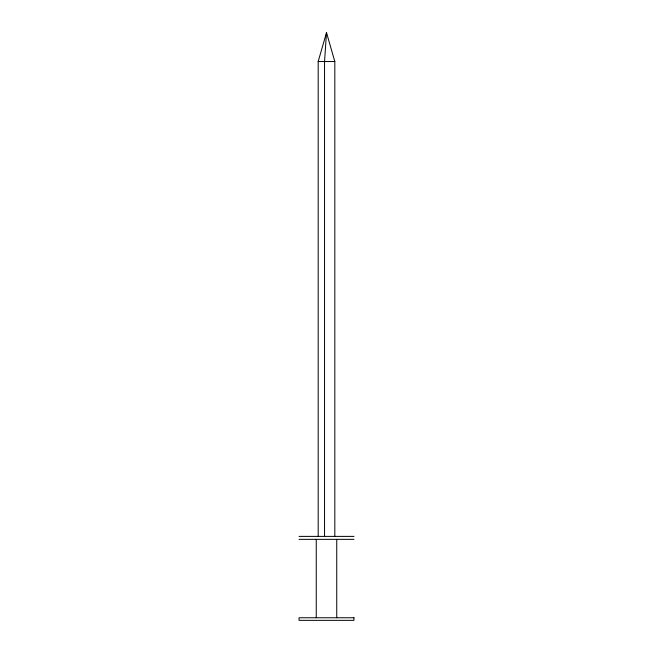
<?xml version="1.0" encoding="UTF-8"?>
<svg xmlns="http://www.w3.org/2000/svg" width="653" height="653" viewBox="0 0 653 653"><rect width="100%" height="100%" fill="white"/><g stroke="black" fill="none" stroke-linecap="round" stroke-linejoin="round"><path stroke-width="0.98" d="M318.182 536.391L318.182 61.537L326.5 32.65L334.818 61.537L334.818 536.391M318.182 61.537L334.818 61.537M299.05 536.391L353.95 536.391M299.05 539.354L353.95 539.354M326.631 34.642L326.5 32.65L324.549 61.537L324.549 536.391M336.744 539.354L336.744 617.754M316.256 539.354L316.256 617.754M353.95 617.754L299.05 617.754L299.05 620.35L353.95 620.35L353.95 617.754"/></g></svg>
